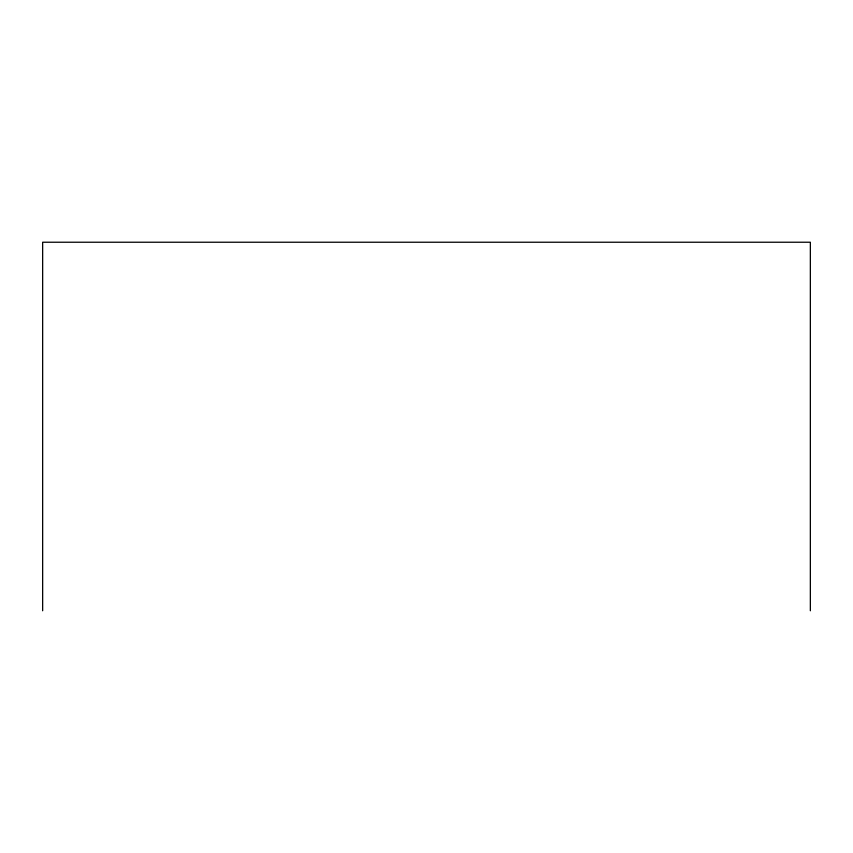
<?xml version="1.0" encoding="UTF-8"?>
<svg xmlns="http://www.w3.org/2000/svg" width="853" height="853" viewBox="0 0 853 853"><rect width="100%" height="100%" fill="white"/><g stroke="black" fill="none" stroke-linecap="round" stroke-linejoin="round"><path stroke-width="1.28" d="M810.35 610.769L810.35 242.231L42.65 242.231L42.65 610.769"/></g></svg>
